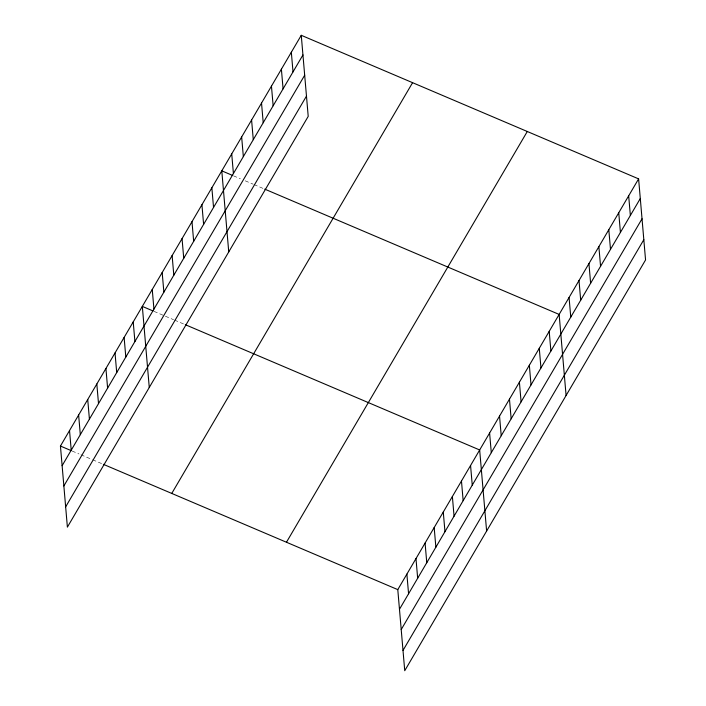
<?xml version="1.0" encoding="UTF-8"?>
<svg xmlns="http://www.w3.org/2000/svg" width="706" height="706" viewBox="0 0 706 706"><rect width="100%" height="100%" fill="white"/><g stroke="black" fill="none" stroke-linecap="round" stroke-linejoin="round"><path stroke-width="0.53" stroke-dasharray="3.53 2.65" d="M233.51 175.838L240.34 178.742M245.229 180.824L253.039 184.151M254.019 184.566L263.779 188.723M154.04 311.381L173.57 319.694M174.541 320.109L184.31 324.266M72.153 451.037L78.993 453.949M80.943 454.779L91.692 459.35M92.662 459.765L102.432 463.921"/><path stroke-width="1.06" d="M301.259 35.3L308.213 116.375L67.388 527.126L60.442 446.051L301.259 35.3L638.612 178.874L645.558 259.949L404.741 670.7L397.787 589.625L638.612 178.874M62.119 465.695L302.945 54.953M63.858 485.966L304.683 75.215M65.649 506.855L306.475 96.104M171.761 493.432L412.586 82.681M286.459 542.243L527.285 131.501M399.472 609.278L640.298 198.527M401.211 629.549L642.036 218.798M403.002 650.429L643.828 239.678M232.53 175.415L221.79 170.843L228.744 251.918M264.759 189.137L559.143 314.426L566.088 395.501M153.061 310.967L142.321 306.395L149.266 387.47M185.29 324.681L479.665 449.969L486.619 531.044M60.442 446.051L71.182 450.622M103.403 464.336L397.787 589.625M628.675 195.818L630.361 215.471M618.747 212.762L620.424 232.415M608.81 229.706L610.496 249.359M598.873 246.65L600.559 266.303M588.945 263.594L590.622 283.247M579.008 280.538L580.694 300.191M569.071 297.482L570.757 317.135M549.206 331.37L550.892 351.014M539.269 348.314L540.955 367.958M529.341 365.258L531.018 384.902M519.404 382.202L521.09 401.846M509.467 399.146L511.153 418.79M499.539 416.09L501.216 435.734M489.602 433.025L491.288 452.678M470.567 465.492L472.252 485.137M461.468 481.007L463.154 500.66M452.378 496.521L454.055 516.174M443.28 512.044L444.965 531.689M434.181 527.558L435.867 547.212M425.083 543.073L426.768 562.726M415.984 558.596L417.67 578.24M406.885 574.11L408.571 593.764M291.331 52.244L293.016 71.897M281.394 69.188L283.08 88.832M271.457 86.132L273.143 105.776M261.529 103.076L263.214 122.72M251.592 120.02L253.277 139.664M241.655 136.964L243.341 156.608M231.727 153.908L233.412 173.552M211.853 187.787L213.539 207.44M201.925 204.731L203.61 224.384M191.988 221.675L193.673 241.328M182.051 238.619L183.736 258.272M172.123 255.563L173.808 275.216M162.186 272.507L163.871 292.16M152.249 289.451L153.934 309.104M133.222 321.91L134.908 341.563M124.124 337.433L125.809 357.077M115.025 352.947L116.711 372.591M105.926 368.461L107.612 388.115M96.828 383.976L98.513 403.629M87.729 399.499L89.415 419.143M78.631 415.013L80.316 434.667M69.532 430.528L71.218 450.181"/></g></svg>
